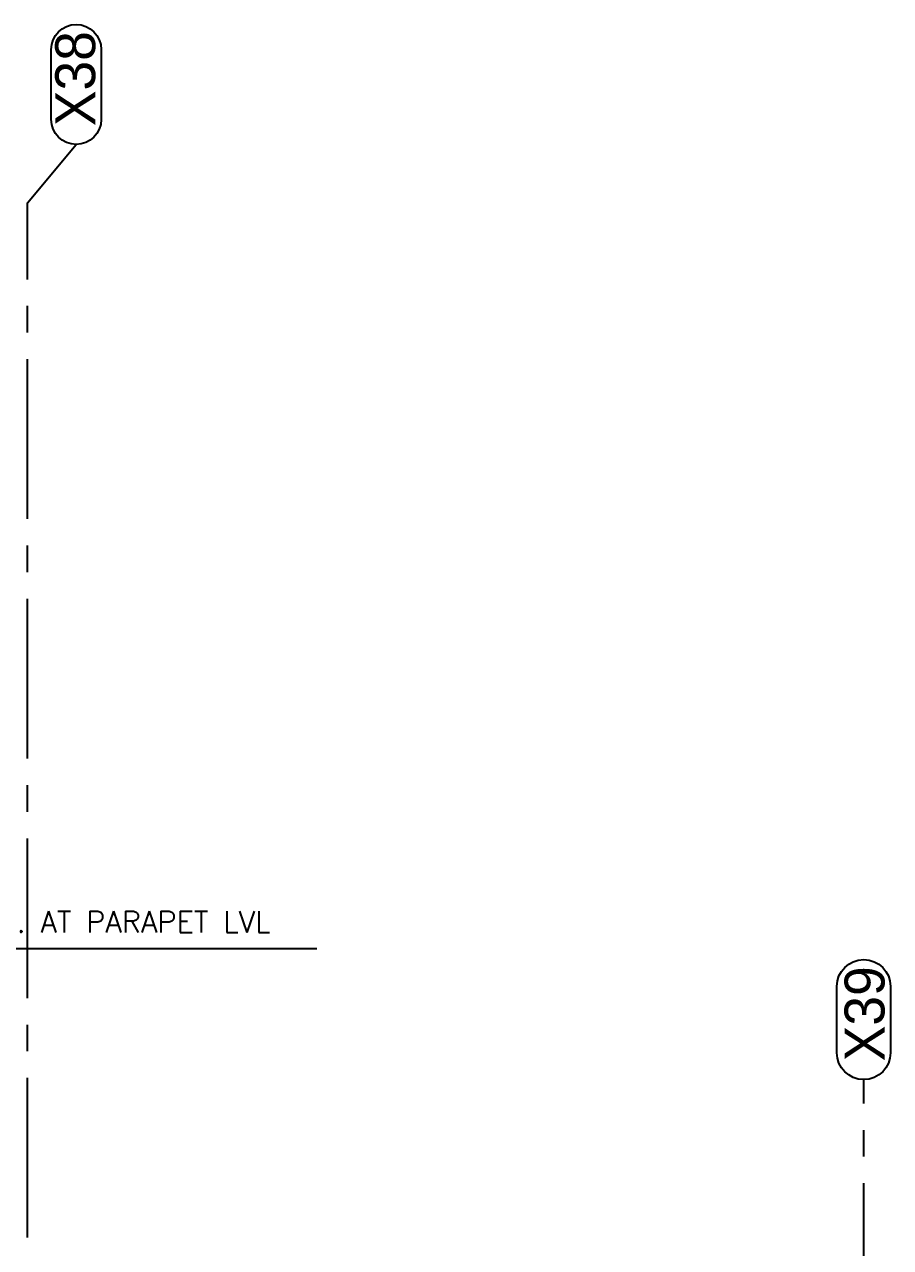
# Model space of a CAD drawing. Header units: millimetres. Extents: x 1135099 to 1230264, y -5736945 to -5695799.
# Drawn here: x 1218522 to 1222587, y -5703479 to -5697736 of the extents above; entities that cross this region are included whole.
import ezdxf

# ---------------------------------------------------------------- set-up
doc = ezdxf.new("R2010")
doc.units = ezdxf.units.MM
doc.header["$LTSCALE"] = 1000
doc.header["$MEASUREMENT"] = 0
for name, pattern in [('$2$AUDIT_D_120904163729-0', [0]), ('$5$HIDDEN', [0.375, 0.25, -0.125]), ('AUDIT_D_120904163729-0', [0]), ('T8_REFUGE COLUMNS$0$AUDIT_D_120904163729-0', [0]), ('T8_REFUGE COLUMNS$0$CENTER2', [1.125, 0.75, -0.125, 0.125, -0.125])]:
    doc.linetypes.add(name, pattern=pattern)
doc.layers.get('0').update_dxf_attribs({"linetype": 'AUDIT_D_120904163729-0'})
for name, color, linetype in [('$1$A-DIM', 1, '$2$AUDIT_D_120904163729-0'), ('T8_REFUGE COLUMNS$0$A-CENTERLINE', 193, 'T8_REFUGE COLUMNS$0$CENTER2'), ('T8_REFUGE COLUMNS$0$A-COLUMN GRID NUMBERING', 4, 'T8_REFUGE COLUMNS$0$AUDIT_D_120904163729-0'), ('T8_TYPICAL COLUMNS$0$A-RCC COLS', 3, 'Continuous')]:
    doc.layers.add(name, color=color, linetype=linetype)
doc.layers.add('T8(T9 IS SIMILAR)$0$D&W', color=8, linetype='Continuous', lineweight=25)
doc.styles.add('$6$Romans 1', font='romans.shx', dxfattribs={"height": 100})
doc.styles.add('T8_REFUGE COLUMNS$0$STANDARD', font='GOTHIC.TTF')
doc.dimstyles.new('$2$ALPINE S', dxfattribs={"dimscale": 0, "dimtxt": 100, "dimasz": 75, "dimexe": 0, "dimexo": 0, "dimgap": 75, "dimtad": 1, "dimdec": 0, "dimzin": 0, "dimdsep": 46, "dimtxsty": '$6$Romans 1', "dimblk": '$6$_ArchTick', "dimcen": 0.09, "dimclrd": 256, "dimclre": 256, "dimclrt": 7, "dimadec": 0, "dimazin": 0, "dimtfac": 1, "dimtdec": 0, "dimtofl": 0, "dimtmove": 1, "dimatfit": 0, "dimldrblk": '$2$_Open90', "dimfxl": 1, "dimtolj": 1, "dimtzin": 0, "dimarcsym": 0})

# ---------------------------------------------------------------- blocks, each defined once
blk = doc.blocks.new('T8_REFUGE COLUMNS')
at = {"layer": 'T8_REFUGE COLUMNS$0$A-CENTERLINE'}
for p, q in [((1218537.1, -5698573.6), (1218766.4, -5698299.6)), ((1218537.1, -5714683.2), (1218537.1, -5698573.6)), ((1222462.1, -5720802.9), (1222462.1, -5702690.8))]:
    blk.add_line(p, q, dxfattribs=at)
at = {"layer": 'T8_REFUGE COLUMNS$0$A-COLUMN GRID NUMBERING', "linetype": 'ByBlock'}
for points in [[(1218883.6, -5698182.4, -1), (1218649.2, -5698182.4), (1218649.2, -5697853.6, -1), (1218883.6, -5697853.6)], [(1222587.9, -5702565, -1), (1222336.2, -5702565), (1222336.2, -5702253.4, -1), (1222587.9, -5702253.4)]]:
    blk.add_lwpolyline(points, format="xyb", close=True, dxfattribs=at)
at = {"layer": 'T8_REFUGE COLUMNS$0$A-COLUMN GRID NUMBERING', "linetype": 'ByBlock', "char_height": 187.5, "attachment_point": 1, "rotation": 90, "style": 'T8_REFUGE COLUMNS$0$STANDARD'}
for s, insert in [('X38', (1218667.9, -5698213.9)), ('X39', (1222372.2, -5702605.1))]:
    blk.add_mtext_dynamic_manual_height_columns(s, width=444.685, gutter_width=500, heights=[0], dxfattribs=dict(at, insert=insert))
blk = doc.blocks.new('T8_TYPICAL COLUMNS')
at = {"layer": 'T8_TYPICAL COLUMNS$0$A-RCC COLS', "linetype": 'ByBlock'}
blk.add_blockref('T8_REFUGE COLUMNS', (0, 0), dxfattribs=at)
blk = doc.blocks.new('T8(T9 IS SIMILAR)')
at = {"layer": 'T8(T9 IS SIMILAR)$0$D&W', "linetype": 'ByBlock'}
blk.add_blockref('T8_TYPICAL COLUMNS', (0, 0), dxfattribs=at)
blk = doc.blocks.new('$6$_ArchTick')
at = {"color": 0, "linetype": 'ByBlock', "const_width": 0.15}
blk.add_lwpolyline([(-0.5, -0.5), (0.5, 0.5)], dxfattribs=at)
blk = doc.blocks.new('*D142')
at = {"layer": '$1$A-DIM', "lineweight": -2, "transparency": 16777216}
for p, q in [((32319.9, 16725.1), (32244.9, 16725.1)), ((32619.9, 16725.1), (35062.8, 16725.1))]:
    blk.add_line(p, q, dxfattribs=at)
at = {"layer": '$1$A-DIM', "linetype": '$5$HIDDEN', "lineweight": -2, "transparency": 16777216}
for p, q in [((32319.9, 16483.9), (32319.9, 16725.1)), ((32619.9, 16483.9), (32619.9, 16725.1))]:
    blk.add_line(p, q, dxfattribs=at)
at = {"layer": '$1$A-DIM', "linetype": 'ByBlock', "lineweight": -2, "transparency": 16777216, "xscale": 75, "yscale": 75, "zscale": 75}
blk.add_blockref('$6$_ArchTick', (32319.9, 16725.1), dxfattribs=at)
at = {"layer": '$1$A-DIM', "linetype": 'ByBlock', "lineweight": -2, "transparency": 16777216, "xscale": 75, "yscale": 75, "zscale": 75, "rotation": 180}
blk.add_blockref('$6$_ArchTick', (32619.9, 16725.1), dxfattribs=at)
at = {"layer": '$1$A-DIM', "color": 7, "linetype": 'ByBlock', "transparency": 16777216, "insert": (33916.3, 16850.1), "char_height": 100, "attachment_point": 5, "style": '$6$Romans 1'}
blk.add_mtext('\\A1;300 PROJ. AT PARAPET LVL', dxfattribs=at)
blk = doc.blocks.new('$2$_Open90')
at = {"color": 0, "linetype": 'ByBlock', "lineweight": -2}
for p, q in [((0, 0), (-1, 0)), ((-0.5, 0.5), (0, 0)), ((0, 0), (-0.5, -0.5))]:
    blk.add_line(p, q, dxfattribs=at)
blk = doc.blocks.new('2ndflproj')
at = {"layer": '$1$A-DIM', "linetype": 'ByBlock'}
dim = blk.add_linear_dim(base=(32619.9, 16725.1, -0.6), p1=(32319.9, 16483.9, -0.6), p2=(32619.9, 16483.9), text='<> PROJ. AT PARAPET LVL', dimstyle='$2$ALPINE S', override={"dimscale": 1, "dimtmove": 0, "dimfxl": 5, "dimarcsym": 1}, dxfattribs=at)
dim.commit()
dim.dimension.update_dxf_attribs({"geometry": '*D142', "text_midpoint": (33916.3, 16850.1, -0.6)})

msp = doc.modelspace()

# ---------------------------------------------------------------- block references
at = {"linetype": 'ByBlock'}
msp.add_blockref('T8(T9 IS SIMILAR)', (-1.4, 0.2, -0.6), dxfattribs=at)

# ---------------------------------------------------------------- next in the draw order: block references
msp.add_blockref('2ndflproj', (1184830.7, -5718799.7, -0.6), dxfattribs=at)

doc.saveas('drawing.dxf')
